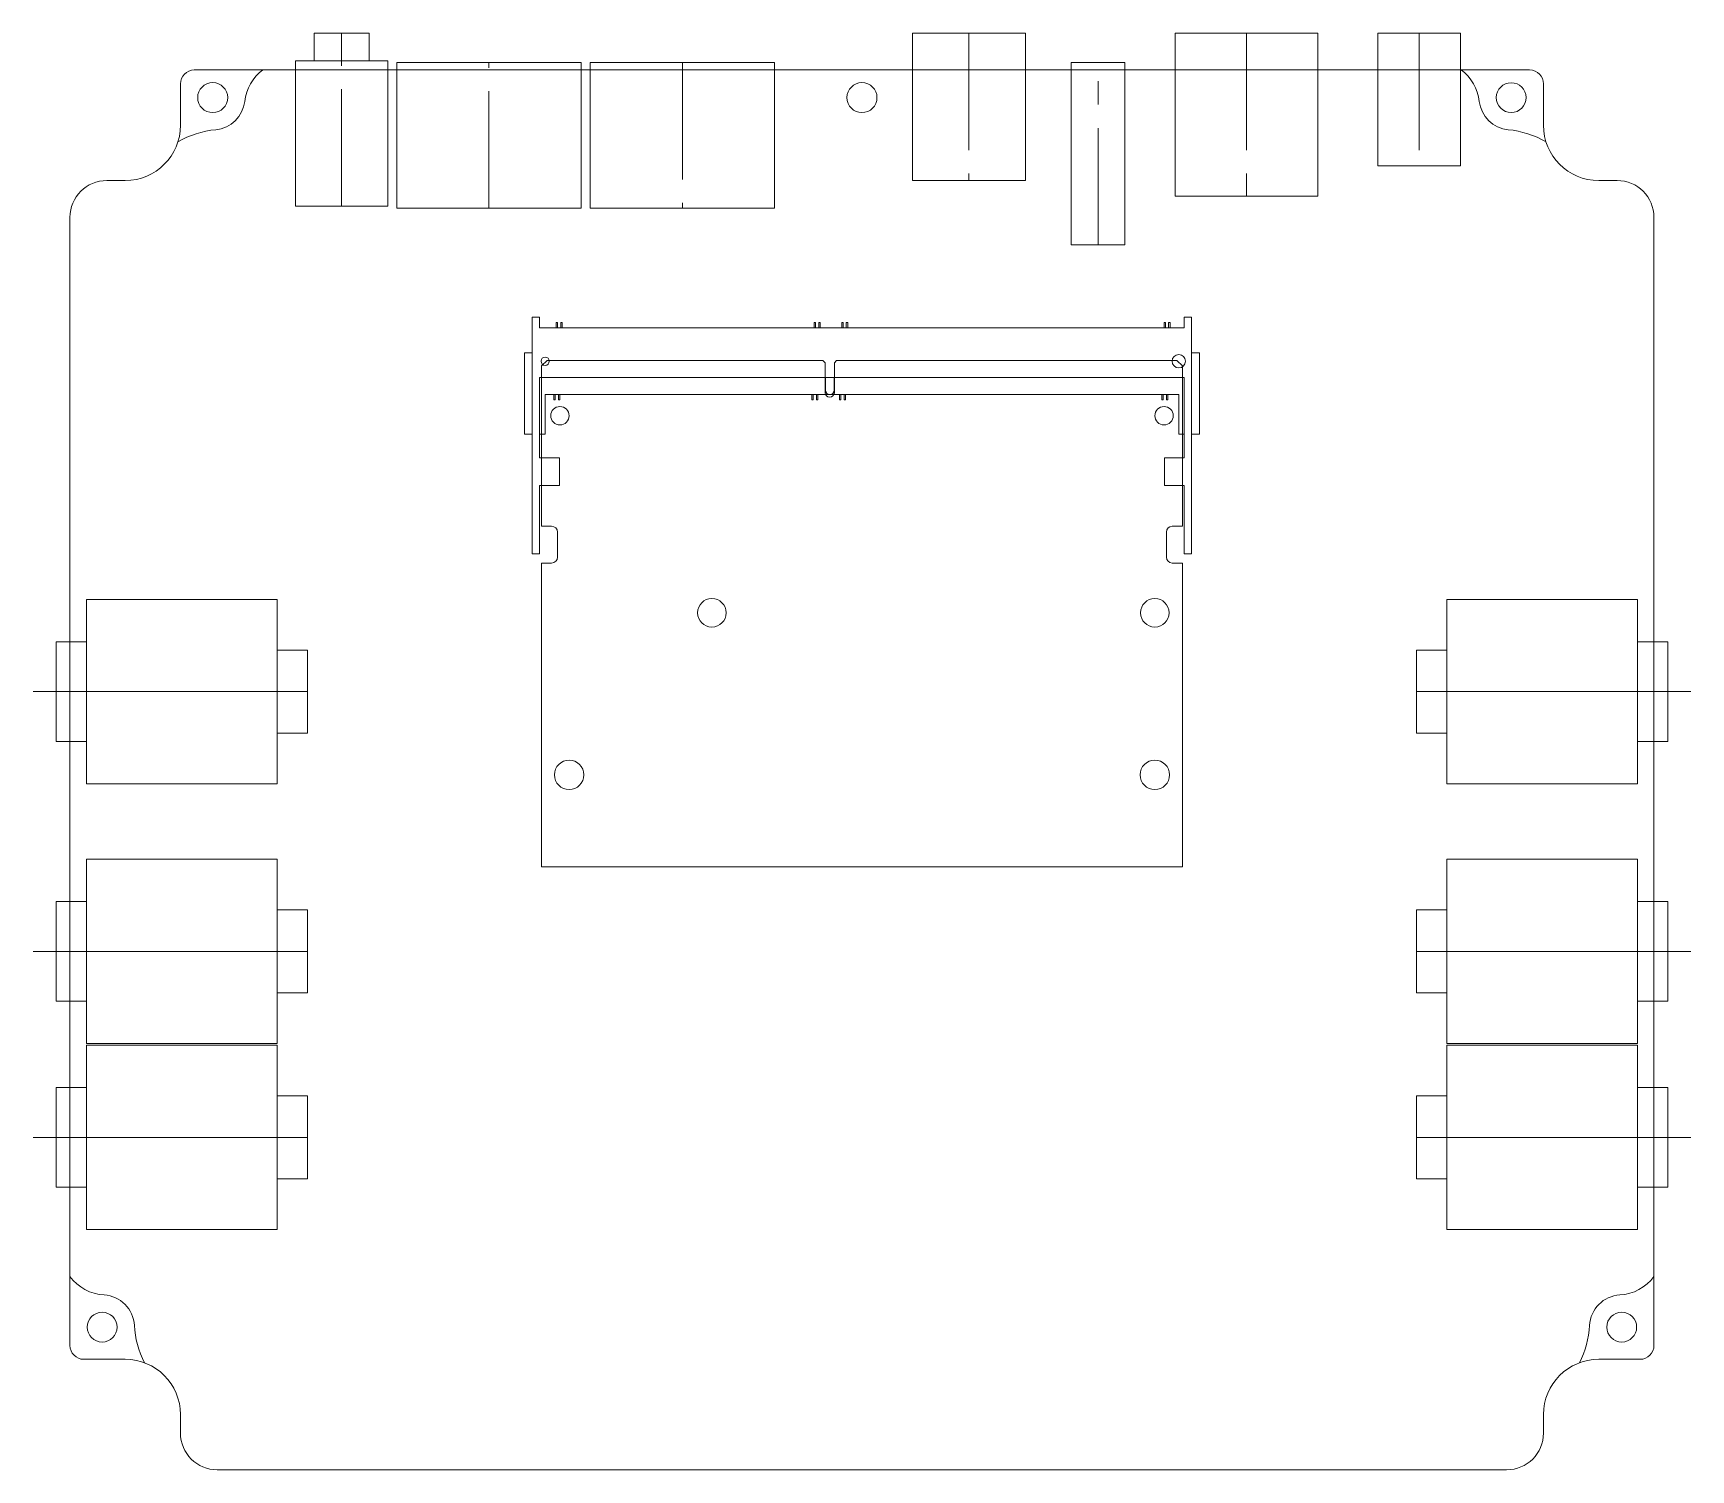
# Model space of a CAD drawing. Header units: millimetres. Extents: x 112 to 292, y 77 to 233.
import ezdxf

# ---------------------------------------------------------------- set-up
doc = ezdxf.new("R2010")
doc.units = ezdxf.units.MM
doc.linetypes.add('CENTERX2', pattern=[20.32, 12.7, -2.54, 2.54, -2.54])
for name, color, linetype in [('ENCLOSURE', 6, 'Continuous'), ('JACKS', 1, 'Continuous'), ('SODIMM', 30, 'Continuous'), ('SOM', 2, 'Continuous'), ('TABLES', 7, 'Continuous')]:
    doc.layers.add(name, color=color, linetype=linetype)

msp = doc.modelspace()

# ---------------------------------------------------------------- linework, layer by layer
at = {"layer": 'ENCLOSURE', "lineweight": 18}
for centre, radius, start, end in [((140.36, 225.44), 5, 126.8699, 173.2437), ((264.48, 225.44), 5, 6.7563, 53.1301), ((131.92, 226.44), 3.5, 275.4004, 353.2437), ((272.92, 226.44), 3.5, 186.7563, 264.5996), ((133.19, 213), 10, 95.4004, 120.3291), ((271.65, 213), 10, 59.6709, 84.5996), ((120.42, 101.42), 5, 216.8699, 266.6277), ((284.42, 101.42), 5, 273.3723, 323.1301), ((119.92, 92.94), 3.5, 3.0515, 86.6277), ((284.92, 92.94), 3.5, 93.3723, 176.9485), ((133.4, 93.66), 10, 183.0515, 207.3773), ((271.44, 93.66), 10, 332.6227, 356.9485)]:
    msp.add_arc(centre, radius, start, end, dxfattribs=at)
at = {"layer": 'JACKS', "lineweight": 18}
for p, q in [((142.92, 230.44), (142.92, 233.44)), ((142.92, 233.44), (145.92, 233.44)), ((145.92, 233.44), (148.92, 233.44)), ((148.92, 233.44), (148.92, 230.44)), ((207.89, 233.44), (214.04, 233.44)), ((207.89, 217.44), (207.89, 233.44)), ((214.04, 233.44), (220.19, 233.44)), ((220.19, 233.44), (220.19, 217.44)), ((236.42, 233.44), (244.17, 233.44)), ((236.42, 215.74), (236.42, 233.44)), ((244.17, 233.44), (251.92, 233.44)), ((251.92, 233.44), (251.92, 215.74)), ((258.42, 233.44), (262.92, 233.44)), ((258.42, 219.04), (258.42, 233.44)), ((262.92, 233.44), (267.42, 233.44)), ((267.42, 233.44), (267.42, 219.04)), ((140.92, 230.44), (145.92, 230.44)), ((140.92, 214.64), (140.92, 230.44)), ((145.92, 230.44), (150.92, 230.44)), ((150.92, 230.44), (150.92, 214.64)), ((151.92, 230.24), (161.92, 230.24)), ((151.92, 214.44), (151.92, 230.24)), ((161.92, 230.24), (171.92, 230.24)), ((171.92, 230.24), (171.92, 214.44)), ((172.92, 230.24), (182.92, 230.24)), ((172.92, 214.44), (172.92, 230.24)), ((182.92, 230.24), (192.92, 230.24)), ((192.92, 230.24), (192.92, 214.44)), ((225.15, 230.24), (228.05, 230.24)), ((225.15, 210.44), (225.15, 230.24)), ((228.05, 230.24), (230.95, 230.24)), ((230.95, 230.24), (230.95, 210.44)), ((262.92, 219.04), (258.42, 219.04)), ((267.42, 219.04), (262.92, 219.04)), ((214.04, 217.44), (207.89, 217.44)), ((220.19, 217.44), (214.04, 217.44)), ((145.92, 214.64), (140.92, 214.64)), ((150.92, 214.64), (145.92, 214.64)), ((161.92, 214.44), (151.92, 214.44)), ((171.92, 214.44), (161.92, 214.44)), ((182.92, 214.44), (172.92, 214.44)), ((192.92, 214.44), (182.92, 214.44)), ((244.17, 215.74), (236.42, 215.74)), ((251.92, 215.74), (244.17, 215.74)), ((228.05, 210.44), (225.15, 210.44)), ((230.95, 210.44), (228.05, 210.44)), ((118.22, 161.94), (118.22, 171.94)), ((118.22, 171.94), (138.92, 171.94)), ((138.92, 171.94), (138.92, 161.94)), ((265.92, 161.94), (265.92, 171.94)), ((265.92, 171.94), (286.62, 171.94)), ((286.62, 171.94), (286.62, 161.94)), ((114.92, 161.94), (114.92, 167.34)), ((114.92, 167.34), (118.22, 167.34)), ((138.92, 166.44), (142.22, 166.44)), ((142.22, 166.44), (142.22, 161.94)), ((262.62, 161.94), (262.62, 166.44)), ((262.62, 166.44), (265.92, 166.44)), ((286.62, 167.34), (289.92, 167.34)), ((289.92, 167.34), (289.92, 161.94)), ((114.92, 161.94), (112.42, 161.94)), ((118.22, 161.94), (114.92, 161.94)), ((114.92, 156.54), (114.92, 161.94)), ((138.92, 161.94), (118.22, 161.94)), ((118.22, 151.94), (118.22, 161.94)), ((142.22, 161.94), (138.92, 161.94)), ((138.92, 161.94), (138.92, 151.94)), ((142.22, 161.94), (142.22, 157.44)), ((262.62, 157.44), (262.62, 161.94)), ((265.92, 151.94), (265.92, 161.94)), ((265.92, 161.94), (286.62, 161.94)), ((286.62, 161.94), (286.62, 151.94)), ((289.92, 161.94), (289.92, 156.54)), ((289.92, 161.94), (292.42, 161.94)), ((142.22, 157.44), (138.92, 157.44)), ((265.92, 157.44), (262.62, 157.44)), ((118.22, 156.54), (114.92, 156.54)), ((289.92, 156.54), (286.62, 156.54)), ((138.92, 151.94), (118.22, 151.94)), ((286.62, 151.94), (265.92, 151.94)), ((118.22, 133.74), (118.22, 143.74)), ((118.22, 143.74), (138.92, 143.74)), ((138.92, 143.74), (138.92, 133.74)), ((265.92, 133.74), (265.92, 143.74)), ((265.92, 143.74), (286.62, 143.74)), ((286.62, 143.74), (286.62, 133.74)), ((114.92, 133.74), (114.92, 139.14)), ((114.92, 139.14), (118.22, 139.14)), ((289.92, 139.14), (286.62, 139.14)), ((289.92, 133.74), (289.92, 139.14)), ((138.92, 138.24), (142.22, 138.24)), ((142.22, 138.24), (142.22, 133.74)), ((262.62, 138.24), (262.62, 133.74)), ((265.92, 138.24), (262.62, 138.24)), ((114.92, 133.74), (112.42, 133.74)), ((118.22, 133.74), (114.92, 133.74)), ((114.92, 128.34), (114.92, 133.74)), ((138.92, 133.74), (118.22, 133.74)), ((118.22, 123.74), (118.22, 133.74)), ((142.22, 133.74), (138.92, 133.74)), ((138.92, 133.74), (138.92, 123.74)), ((142.22, 133.74), (142.22, 129.24)), ((262.62, 133.74), (262.62, 129.24)), ((262.62, 133.74), (265.92, 133.74)), ((265.92, 133.74), (286.62, 133.74)), ((265.92, 123.74), (265.92, 133.74)), ((286.62, 133.74), (289.92, 133.74)), ((286.62, 133.74), (286.62, 123.74)), ((289.92, 133.74), (292.42, 133.74)), ((289.92, 128.34), (289.92, 133.74)), ((118.22, 128.34), (114.92, 128.34)), ((142.22, 129.24), (138.92, 129.24)), ((262.62, 129.24), (265.92, 129.24)), ((286.62, 128.34), (289.92, 128.34)), ((138.92, 123.74), (118.22, 123.74)), ((118.22, 113.54), (118.22, 123.54)), ((118.22, 123.54), (138.92, 123.54)), ((138.92, 123.54), (138.92, 113.54)), ((286.62, 123.74), (265.92, 123.74)), ((265.92, 113.54), (265.92, 123.54)), ((265.92, 123.54), (286.62, 123.54)), ((286.62, 123.54), (286.62, 113.54)), ((114.92, 113.54), (114.92, 118.94)), ((114.92, 118.94), (118.22, 118.94)), ((286.62, 118.94), (289.92, 118.94)), ((289.92, 118.94), (289.92, 113.54)), ((138.92, 118.04), (142.22, 118.04)), ((142.22, 118.04), (142.22, 113.54)), ((262.62, 113.54), (262.62, 118.04)), ((262.62, 118.04), (265.92, 118.04)), ((114.92, 113.54), (112.42, 113.54)), ((118.22, 113.54), (114.92, 113.54)), ((114.92, 108.14), (114.92, 113.54)), ((138.92, 113.54), (118.22, 113.54)), ((118.22, 103.54), (118.22, 113.54)), ((142.22, 113.54), (138.92, 113.54)), ((138.92, 113.54), (138.92, 103.54)), ((142.22, 113.54), (142.22, 109.04)), ((262.62, 113.54), (265.92, 113.54)), ((262.62, 109.04), (262.62, 113.54)), ((265.92, 113.54), (286.62, 113.54)), ((265.92, 103.54), (265.92, 113.54)), ((286.62, 113.54), (289.92, 113.54)), ((286.62, 113.54), (286.62, 103.54)), ((289.92, 113.54), (292.42, 113.54)), ((289.92, 113.54), (289.92, 108.14)), ((118.22, 108.14), (114.92, 108.14)), ((142.22, 109.04), (138.92, 109.04)), ((265.92, 109.04), (262.62, 109.04)), ((289.92, 108.14), (286.62, 108.14)), ((138.92, 103.54), (118.22, 103.54)), ((286.62, 103.54), (265.92, 103.54))]:
    msp.add_line(p, q, dxfattribs=at)
at = {"layer": 'JACKS', "linetype": 'CENTERX2', "lineweight": 18}
for p, q in [((145.92, 233.44), (145.92, 230.44)), ((214.04, 233.44), (214.04, 217.44)), ((244.17, 233.44), (244.17, 215.74)), ((262.92, 233.44), (262.92, 219.04)), ((145.92, 214.64), (145.92, 230.44)), ((161.92, 214.44), (161.92, 230.24)), ((182.92, 230.24), (182.92, 214.44)), ((228.05, 210.44), (228.05, 230.24)), ((262.62, 161.94), (265.92, 161.94)), ((286.62, 161.94), (289.92, 161.94))]:
    msp.add_line(p, q, dxfattribs=at)
at = {"layer": 'SODIMM', "lineweight": 18}
for p, q in [((166.62, 176.89), (166.62, 202.59)), ((166.62, 202.59), (167.42, 202.59)), ((167.42, 202.59), (167.42, 201.44)), ((169.22, 201.44), (169.22, 202.02)), ((169.22, 202.02), (169.3, 202.02)), ((169.3, 202.02), (169.37, 202.02)), ((169.37, 202.02), (169.37, 201.44)), ((169.72, 201.44), (169.72, 202.02)), ((169.72, 202.02), (169.8, 202.02)), ((169.8, 202.02), (169.87, 202.02)), ((169.87, 202.02), (169.87, 201.44)), ((197.22, 201.44), (197.22, 202.02)), ((197.22, 202.02), (197.3, 202.02)), ((197.3, 202.02), (197.37, 202.02)), ((197.37, 202.02), (197.37, 201.44)), ((197.72, 201.44), (197.72, 202.02)), ((197.72, 202.02), (197.8, 202.02)), ((197.8, 202.02), (197.87, 202.02)), ((197.87, 202.02), (197.87, 201.44)), ((200.22, 201.44), (200.22, 202.02)), ((200.22, 202.02), (200.3, 202.02)), ((200.3, 202.02), (200.37, 202.02)), ((200.37, 202.02), (200.37, 201.44)), ((200.72, 201.44), (200.72, 202.02)), ((200.72, 202.02), (200.8, 202.02)), ((200.8, 202.02), (200.87, 202.02)), ((200.87, 202.02), (200.87, 201.44)), ((235.22, 201.44), (235.22, 202.02)), ((235.22, 202.02), (235.3, 202.02)), ((235.3, 202.02), (235.37, 202.02)), ((235.37, 202.02), (235.37, 201.44)), ((235.72, 201.44), (235.72, 202.02)), ((235.72, 202.02), (235.8, 202.02)), ((235.8, 202.02), (235.87, 202.02)), ((235.87, 202.02), (235.87, 201.44)), ((237.42, 201.44), (237.42, 202.59)), ((237.42, 202.59), (238.22, 202.59)), ((238.22, 202.59), (238.22, 176.89)), ((167.42, 201.44), (237.42, 201.44)), ((166.62, 198.74), (165.77, 198.74)), ((165.77, 198.74), (165.77, 189.89)), ((238.22, 198.74), (239.07, 198.74)), ((239.07, 198.74), (239.07, 189.89)), ((237.42, 196.04), (167.42, 196.04)), ((167.42, 196.04), (167.42, 187.32)), ((198.45, 194.66), (198.45, 196.04)), ((199.39, 194.66), (199.39, 196.04)), ((237.42, 187.32), (237.42, 196.04)), ((236.82, 194.19), (168.02, 194.19)), ((168.02, 194.19), (168.02, 189.89)), ((168.97, 193.62), (168.97, 194.19)), ((169.05, 193.62), (168.97, 193.62)), ((169.12, 193.62), (169.05, 193.62)), ((169.12, 194.19), (169.12, 193.62)), ((169.47, 193.62), (169.47, 194.19)), ((169.55, 193.62), (169.47, 193.62)), ((169.62, 193.62), (169.55, 193.62)), ((169.62, 194.19), (169.62, 193.62)), ((196.97, 193.62), (196.97, 194.19)), ((197.05, 193.62), (196.97, 193.62)), ((197.12, 193.62), (197.05, 193.62)), ((197.12, 194.19), (197.12, 193.62)), ((197.47, 193.62), (197.47, 194.19)), ((197.55, 193.62), (197.47, 193.62)), ((197.62, 193.62), (197.55, 193.62)), ((197.62, 194.19), (197.62, 193.62)), ((199.97, 193.62), (199.97, 194.19)), ((200.05, 193.62), (199.97, 193.62)), ((200.12, 193.62), (200.05, 193.62)), ((200.12, 194.19), (200.12, 193.62)), ((200.47, 193.62), (200.47, 194.19)), ((200.55, 193.62), (200.47, 193.62)), ((200.62, 193.62), (200.55, 193.62)), ((200.62, 194.19), (200.62, 193.62)), ((234.97, 193.62), (234.97, 194.19)), ((235.05, 193.62), (234.97, 193.62)), ((235.12, 193.62), (235.05, 193.62)), ((235.12, 194.19), (235.12, 193.62)), ((235.47, 193.62), (235.47, 194.19)), ((235.55, 193.62), (235.47, 193.62)), ((235.62, 193.62), (235.55, 193.62)), ((235.62, 194.19), (235.62, 193.62)), ((236.82, 189.89), (236.82, 194.19)), ((165.77, 189.89), (166.62, 189.89)), ((168.02, 189.89), (167.42, 189.89)), ((237.42, 189.89), (236.82, 189.89)), ((239.07, 189.89), (238.22, 189.89)), ((167.42, 187.32), (169.57, 187.32)), ((169.57, 187.32), (169.57, 184.32)), ((235.27, 184.32), (235.27, 187.32)), ((235.27, 187.32), (237.42, 187.32)), ((169.57, 184.32), (167.42, 184.32)), ((167.42, 184.32), (167.42, 176.89)), ((237.42, 184.32), (235.27, 184.32)), ((237.42, 176.89), (237.42, 184.32)), ((167.42, 176.89), (166.62, 176.89)), ((238.22, 176.89), (237.42, 176.89))]:
    msp.add_line(p, q, dxfattribs=at)
for centre, radius in [((168.02, 197.82), 0.45), ((236.82, 197.82), 0.725)]:
    msp.add_circle(centre, radius, dxfattribs=at)
msp.add_arc((198.92, 194.66), 0.47, 180, 0, dxfattribs=at)
at = {"layer": 'SOM', "lineweight": 18}
for p, q in [((167.62, 197.3), (168.22, 197.9)), ((167.62, 179.9), (167.62, 197.3)), ((168.22, 197.9), (198.17, 197.9)), ((198.17, 197.9), (198.42, 197.65)), ((198.42, 197.65), (198.42, 194.4)), ((199.42, 197.65), (199.67, 197.9)), ((199.42, 194.4), (199.42, 197.65)), ((199.67, 197.9), (236.62, 197.9)), ((236.62, 197.9), (237.22, 197.3)), ((237.22, 197.3), (237.22, 179.9)), ((168.72, 179.9), (167.62, 179.9)), ((169.37, 176.55), (169.37, 179.25)), ((235.47, 179.25), (235.47, 176.55)), ((237.22, 179.9), (236.12, 179.9)), ((167.62, 142.9), (167.62, 175.9)), ((167.62, 175.9), (168.72, 175.9)), ((236.12, 175.9), (237.22, 175.9)), ((237.22, 175.9), (237.22, 142.9)), ((237.22, 142.9), (167.62, 142.9))]:
    msp.add_line(p, q, dxfattribs=at)
for centre, radius in [((169.62, 191.9), 1), ((235.22, 191.9), 1), ((186.12, 170.5), 1.55), ((234.22, 170.5), 1.55), ((170.62, 152.9), 1.6), ((234.22, 152.9), 1.6)]:
    msp.add_circle(centre, radius, dxfattribs=at)
for centre, radius, start, end in [((198.92, 194.4), 0.5, 180, 0), ((168.72, 179.25), 0.65, 0, 90), ((236.12, 179.25), 0.65, 90, 180), ((168.72, 176.55), 0.65, 270, 0), ((236.12, 176.55), 0.65, 180, 270)]:
    msp.add_arc(centre, radius, start, end, dxfattribs=at)
at = {"layer": 'TABLES', "lineweight": 18}
for p, q in [((274.92, 229.44), (129.92, 229.44)), ((128.42, 227.94), (128.42, 223.44)), ((276.42, 223.44), (276.42, 227.94)), ((122.42, 217.44), (120.42, 217.44)), ((284.42, 217.44), (282.42, 217.44)), ((116.42, 213.44), (116.42, 90.94)), ((288.42, 90.94), (288.42, 213.44)), ((117.92, 89.44), (122.42, 89.44)), ((282.42, 89.44), (286.92, 89.44)), ((128.42, 83.44), (128.42, 81.44)), ((276.42, 81.44), (276.42, 83.44)), ((132.42, 77.44), (272.42, 77.44))]:
    msp.add_line(p, q, dxfattribs=at)
for centre, radius in [((131.92, 226.44), 1.63), ((202.42, 226.44), 1.63), ((272.92, 226.44), 1.62), ((119.92, 92.94), 1.62), ((284.92, 92.94), 1.62)]:
    msp.add_circle(centre, radius, dxfattribs=at)
for centre, radius, start, end in [((129.92, 227.94), 1.5, 90, 180), ((274.92, 227.94), 1.5, 0, 90), ((122.42, 223.44), 6, 270, 0), ((282.42, 223.44), 6, 180, 270), ((120.42, 213.44), 4, 90, 180), ((284.42, 213.44), 4, 0, 90), ((117.92, 90.94), 1.5, 180, 270), ((286.92, 90.94), 1.5, 270, 0), ((122.42, 83.44), 6, 0, 90), ((282.42, 83.44), 6, 90, 180), ((132.42, 81.44), 4, 180, 270), ((272.42, 81.44), 4, 270, 0)]:
    msp.add_arc(centre, radius, start, end, dxfattribs=at)

doc.saveas('drawing.dxf')
